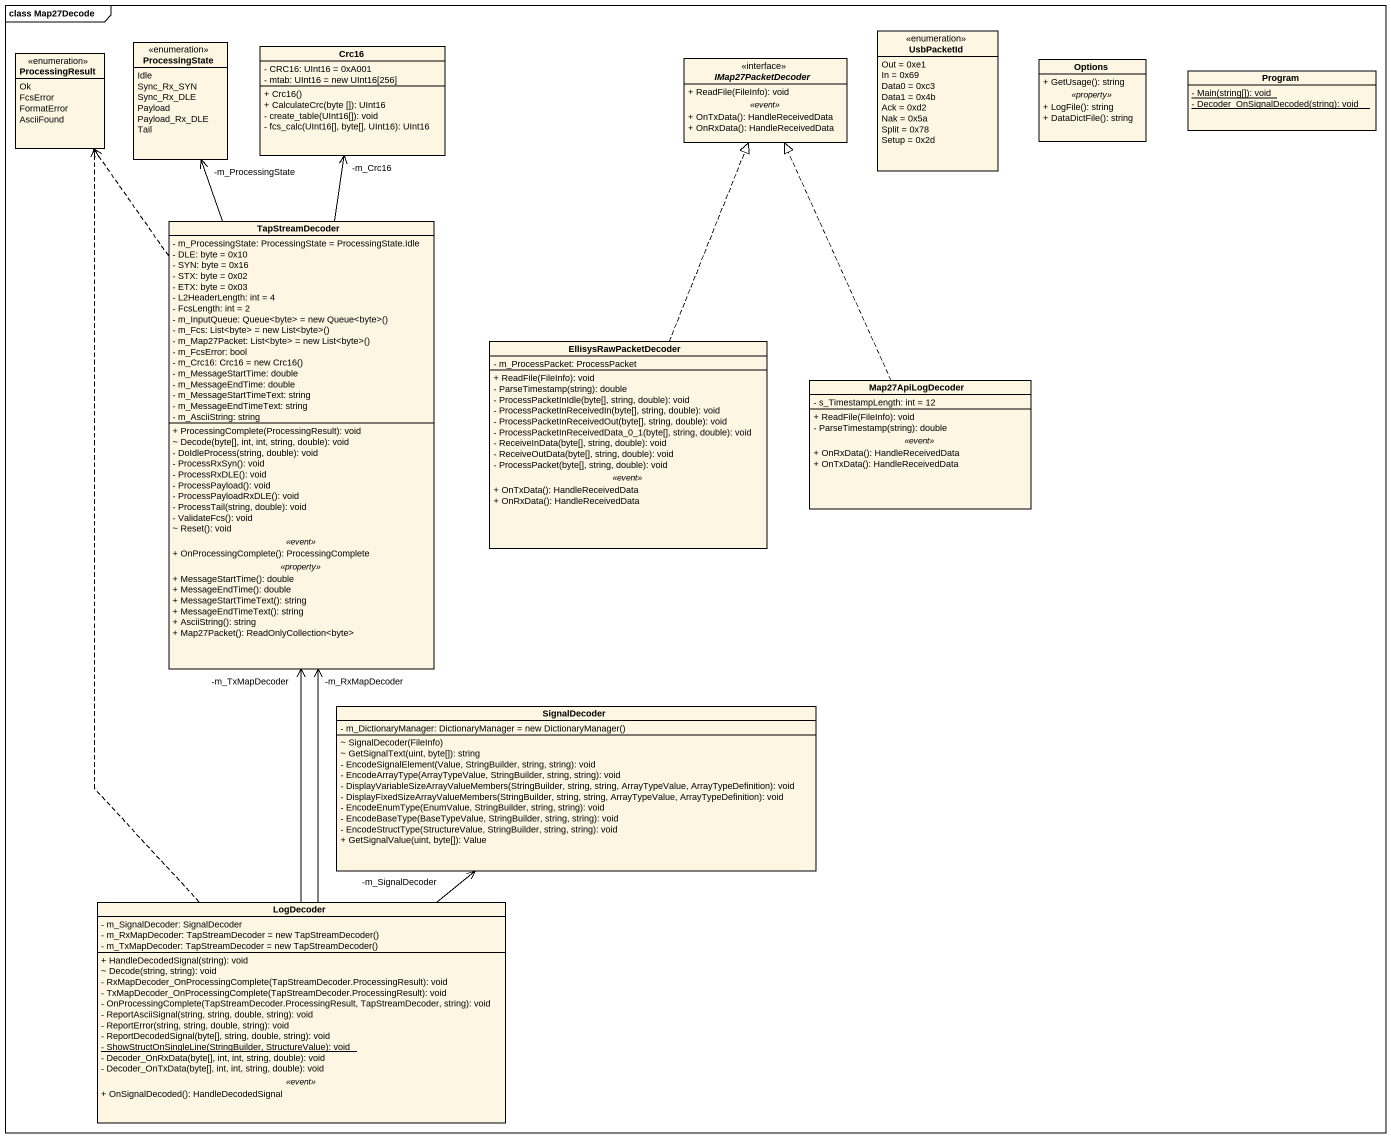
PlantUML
@startuml
mainframe class Map27Decode
hide circle
hide empty members
skinparam classAttributeIconSize 0
enum ProcessingResult {
  Ok
  FcsError
  FormatError
  AsciiFound
}
enum ProcessingState {
  Idle
  Sync_Rx_SYN
  Sync_Rx_DLE
  Payload
  Payload_Rx_DLE
  Tail
}
class Crc16 {
  - CRC16: UInt16 = 0xA001
  - mtab: UInt16 = new UInt16[256]
  + Crc16()
  + CalculateCrc(byte []): UInt16
  - create_table(UInt16[]): void
  - fcs_calc(UInt16[], byte[], UInt16): UInt16
}
enum UsbPacketId {
  Out = 0xe1
  In = 0x69
  Data0 = 0xc3
  Data1 = 0x4b
  Ack = 0xd2
  Nak = 0x5a
  Split = 0x78
  Setup = 0x2d
}
interface IMap27PacketDecoder <<interface>> {
  + ReadFile(FileInfo): void
  .. <<event>> ..
  + OnTxData(): HandleReceivedData
  + OnRxData(): HandleReceivedData
}
class Options {
  + GetUsage(): string
  .. <<property>> ..
  + LogFile(): string
  + DataDictFile(): string
}
class Program {
  {static} - Main(string[]): void
  {static} - Decoder_OnSignalDecoded(string): void
}
class TapStreamDecoder {
  - m_ProcessingState: ProcessingState = ProcessingState.Idle
  - DLE: byte = 0x10
  - SYN: byte = 0x16
  - STX: byte = 0x02
  - ETX: byte = 0x03
  - L2HeaderLength: int = 4
  - FcsLength: int = 2
  {field} - m_InputQueue: Queue<byte> = new Queue<byte>()
  {field} - m_Fcs: List<byte> = new List<byte>()
  {field} - m_Map27Packet: List<byte> = new List<byte>()
  - m_FcsError: bool
  {field} - m_Crc16: Crc16 = new Crc16()
  - m_MessageStartTime: double
  - m_MessageEndTime: double
  - m_MessageStartTimeText: string
  - m_MessageEndTimeText: string
  - m_AsciiString: string
  --
  + ProcessingComplete(ProcessingResult): void
  ~ Decode(byte[], int, int, string, double): void
  - DoIdleProcess(string, double): void
  - ProcessRxSyn(): void
  - ProcessRxDLE(): void
  - ProcessPayload(): void
  - ProcessPayloadRxDLE(): void
  - ProcessTail(string, double): void
  - ValidateFcs(): void
  ~ Reset(): void
  .. <<event>> ..
  + OnProcessingComplete(): ProcessingComplete
  .. <<property>> ..
  + MessageStartTime(): double
  + MessageEndTime(): double
  + MessageStartTimeText(): string
  + MessageEndTimeText(): string
  + AsciiString(): string
  + Map27Packet(): ReadOnlyCollection<byte>
}
class EllisysRawPacketDecoder {
  - m_ProcessPacket: ProcessPacket
  --
  + ReadFile(FileInfo): void
  - ParseTimestamp(string): double
  - ProcessPacketInIdle(byte[], string, double): void
  - ProcessPacketInReceivedIn(byte[], string, double): void
  - ProcessPacketInReceivedOut(byte[], string, double): void
  - ProcessPacketInReceivedData_0_1(byte[], string, double): void
  - ReceiveInData(byte[], string, double): void
  - ReceiveOutData(byte[], string, double): void
  - ProcessPacket(byte[], string, double): void
  .. <<event>> ..
  + OnTxData(): HandleReceivedData
  + OnRxData(): HandleReceivedData
}
class Map27ApiLogDecoder {
  - s_TimestampLength: int = 12
  --
  + ReadFile(FileInfo): void
  - ParseTimestamp(string): double
  .. <<event>> ..
  + OnRxData(): HandleReceivedData
  + OnTxData(): HandleReceivedData
}
class SignalDecoder {
  {field} - m_DictionaryManager: DictionaryManager = new DictionaryManager()
  ~ SignalDecoder(FileInfo)
  ~ GetSignalText(uint, byte[]): string
  - EncodeSignalElement(Value, StringBuilder, string, string): void
  - EncodeArrayType(ArrayTypeValue, StringBuilder, string, string): void
  - DisplayVariableSizeArrayValueMembers(StringBuilder, string, string, ArrayTypeValue, ArrayTypeDefinition): void
  - DisplayFixedSizeArrayValueMembers(StringBuilder, string, string, ArrayTypeValue, ArrayTypeDefinition): void
  - EncodeEnumType(EnumValue, StringBuilder, string, string): void
  - EncodeBaseType(BaseTypeValue, StringBuilder, string, string): void
  - EncodeStructType(StructureValue, StringBuilder, string, string): void
  + GetSignalValue(uint, byte[]): Value
}
class LogDecoder {
  - m_SignalDecoder: SignalDecoder
  {field} - m_RxMapDecoder: TapStreamDecoder = new TapStreamDecoder()
  {field} - m_TxMapDecoder: TapStreamDecoder = new TapStreamDecoder()
  --
  + HandleDecodedSignal(string): void
  ~ Decode(string, string): void
  - RxMapDecoder_OnProcessingComplete(TapStreamDecoder.ProcessingResult): void
  - TxMapDecoder_OnProcessingComplete(TapStreamDecoder.ProcessingResult): void
  - OnProcessingComplete(TapStreamDecoder.ProcessingResult, TapStreamDecoder, string): void
  - ReportAsciiSignal(string, string, double, string): void
  - ReportError(string, string, double, string): void
  - ReportDecodedSignal(byte[], string, double, string): void
  {static} - ShowStructOnSingleLine(StringBuilder, StructureValue): void
  - Decoder_OnRxData(byte[], int, int, string, double): void
  - Decoder_OnTxData(byte[], int, int, string, double): void
  .. <<event>> ..
  + OnSignalDecoded(): HandleDecodedSignal
}
TapStreamDecoder .up.> ProcessingResult
TapStreamDecoder -up-> "-m_ProcessingState" ProcessingState
TapStreamDecoder -up-> "-m_Crc16" Crc16
EllisysRawPacketDecoder .up.|> IMap27PacketDecoder
Map27ApiLogDecoder .up.|> IMap27PacketDecoder
LogDecoder .up.> ProcessingResult
LogDecoder -up-> "-m_RxMapDecoder" TapStreamDecoder
LogDecoder -up-> "-m_TxMapDecoder" TapStreamDecoder
LogDecoder -up-> "-m_SignalDecoder" SignalDecoder
@enduml
